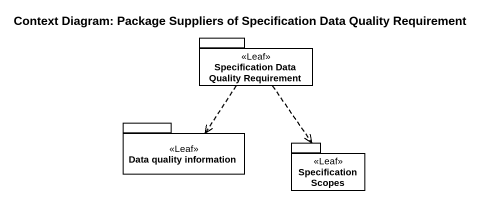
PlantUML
@startuml
title Context Diagram: Package Suppliers of Specification Data Quality Requirement
package "Specification Data Quality Requirement" as Specification_Data_Quality <<Leaf>> {
}
package "Data quality information" as Data_quality_information <<Leaf>> {
}
package "Specification Scopes" as Specification_Scopes <<Leaf>> {
}
Specification_Data_Quality ..> Data_quality_information
Specification_Data_Quality ..> Specification_Scopes
@enduml
